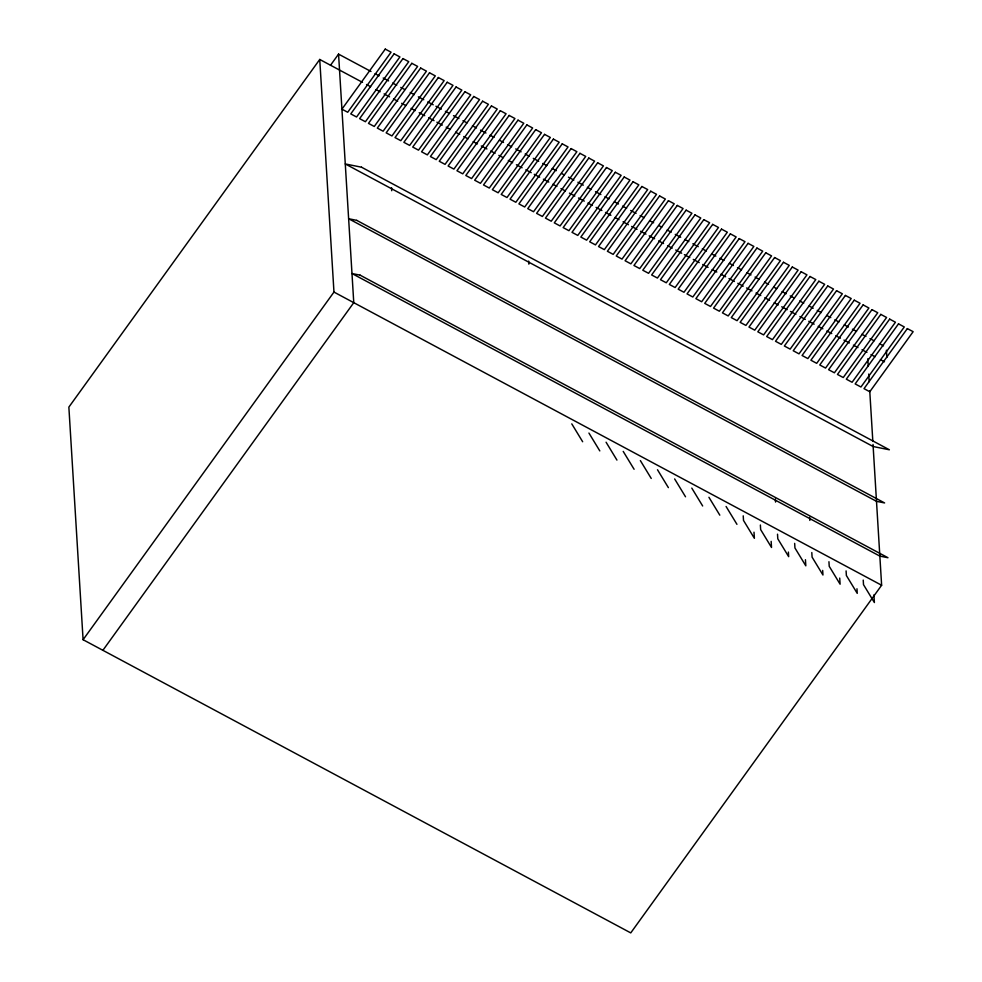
<?xml version="1.0" encoding="UTF-8"?>
<svg xmlns="http://www.w3.org/2000/svg" width="982" height="982" viewBox="0 0 982 982"><rect width="100%" height="100%" fill="white"/><g stroke="black" fill="none" stroke-linecap="round" stroke-linejoin="round"><path stroke-width="1.47" d="M362.518 82.365L319.739 59.46L68.863 407.113L83.089 639.712L630.751 932.9L881.627 585.247L873.023 444.465M330.492 65.291L338.557 54.12L371.012 71.49M83.089 639.712L333.966 292.071L319.739 59.46M102.889 650.317L353.765 302.665L338.557 54.12M375.075 73.662L379.126 75.835M383.189 78.008L388.59 80.905M392.653 83.077L396.703 85.25M400.766 87.423L404.817 89.583M410.231 92.48L414.281 94.653M418.344 96.825L423.758 99.722M427.808 101.895L433.222 104.792M435.922 106.24L441.335 109.137M445.386 111.31L449.449 113.482M453.5 115.655L458.913 118.54M462.964 120.712L467.027 122.885M472.44 125.782L476.491 127.955M480.542 130.127L485.955 133.024M490.018 135.197L494.069 137.37M499.482 140.266L503.533 142.439M507.596 144.612L511.647 146.772M515.71 148.945L521.111 151.842M525.174 154.014L529.224 156.187M533.287 158.36L538.701 161.257M542.751 163.429L546.814 165.602M552.215 168.499L556.278 170.672M561.679 173.556L564.392 175.005M568.443 177.177L573.856 180.074M577.907 182.247L583.32 185.144M587.371 187.316L591.434 189.489M595.485 191.662L600.898 194.559M604.961 196.731L609.012 198.904M614.425 201.801L618.476 203.961M622.539 206.134L626.59 208.307M630.653 210.479L636.054 213.376M640.117 215.549L644.167 217.722M649.581 220.619L653.631 222.791M659.045 225.688L661.745 227.137M667.159 230.034L671.222 232.194M675.272 234.367L680.686 237.263M684.736 239.436L688.799 241.609M692.85 243.781L698.263 246.678M702.314 248.851L706.377 251.024M711.79 253.921L715.841 256.093M719.904 258.266L723.955 260.426M729.368 263.323L733.419 265.496M737.482 267.669L741.533 269.841M746.946 272.738L750.997 274.911M755.06 277.084L759.111 279.256M764.524 282.153L768.575 284.326M773.988 287.223L776.688 288.659M782.102 291.556L786.165 293.728M790.215 295.901L794.278 298.074M799.679 300.971L803.742 303.143M809.143 306.04L813.206 308.213M817.257 310.386L821.32 312.558M826.721 315.455L830.784 317.616M834.835 319.788L838.898 321.961M844.311 324.858L848.362 327.031M852.425 329.203L856.476 331.376M861.889 334.273L865.94 336.445M870.003 338.618L874.054 340.791M879.467 343.688L883.518 345.848M366.532 84.513L370.631 86.711M375.983 89.571L380.108 91.78M384.085 93.916L389.572 96.85M393.537 98.973L397.685 101.195M401.638 103.306L405.799 105.528M411.09 108.364L415.263 110.598M419.191 112.697L424.727 115.667M428.643 117.766L434.044 120.651M436.904 122.185L442.305 125.082M446.184 127.157L450.419 129.428M455.636 132.214L459.686 134.387M463.737 136.547L467.997 138.83M473.189 141.617L477.461 143.9M481.29 145.95L486.937 148.969M490.742 151.007L495.051 153.315M498.844 155.34L503.165 157.66M508.295 160.397L512.629 162.717M516.397 164.743L522.093 167.787M525.849 169.8L531.237 172.685M534.257 174.305L539.67 177.202M543.39 179.19L548.791 182.087M552.841 184.248L556.892 186.42M560.943 188.593L565.362 190.95M569.425 193.123L574.826 196.019M578.496 197.983L584.29 201.089M587.948 203.041L592.404 205.434M596.049 207.374L601.88 210.504M605.501 212.443L610.902 215.328M614.941 217.501L618.991 219.661M623.042 221.834L628.443 224.731M631.622 226.425L637.036 229.322M640.595 231.224L645.996 234.121M649.2 235.84L654.613 238.736M658.664 240.909L663.55 243.511M667.6 245.684L672.191 248.139M675.702 250.017L681.655 253.209M684.368 254.657L689.769 257.554M693.255 259.42L699.233 262.624M702.695 264.477L708.096 267.362M712.146 269.534L716.811 272.039M720.874 274.199L725.649 276.764M728.988 278.544L734.401 281.441M737.801 283.27L743.202 286.155M746.566 287.959L751.979 290.856M756.03 293.029L760.755 295.557M764.806 297.718L769.557 300.271M774.258 302.775L778.309 304.948M781.721 306.777L787.134 309.674M790.449 311.454L795.85 314.338M799.9 316.511L805.301 319.408M808.775 321.261L814.176 324.158M818.239 326.331L822.855 328.798M826.905 330.971L831.754 333.561M835.817 335.734L840.408 338.189M843.931 340.079L849.344 342.976M853.395 345.148L857.961 347.591M862.012 349.752L866.922 352.391M870.973 354.563L875.036 356.736M880.437 359.621L884.5 361.793M333.966 292.071L881.627 585.247M726.079 506.467L736.942 524.327M708.93 497.285L719.806 515.157M691.794 488.103L702.658 505.976M674.646 478.934L685.522 496.794M657.498 469.752L668.374 487.624M640.362 460.583L651.226 478.443M623.214 451.401L634.09 469.273M606.078 442.219L616.942 460.092M588.93 433.05L599.806 450.91M571.782 423.868L582.657 441.74M886.402 350.206L886.844 357.448M867.781 358.774L868.248 366.421M868.714 374.068L869.18 381.728M869.745 390.91L872.838 441.409M873.919 594.896L874.385 602.543L863.509 584.671L863.227 580.08M856.967 588.77L857.237 593.361L846.374 575.501L846.091 570.91M839.72 578.067L840.101 584.192L829.225 566.319L828.943 561.729M822.671 570.419L822.953 575.01L812.089 557.138L811.807 552.547M809.647 517.354L809.843 520.411M805.436 559.715L805.817 565.828L794.941 547.968L794.659 543.377M788.386 552.068L788.669 556.659L777.793 538.787L777.523 534.196M775.363 499.003L775.547 502.06M771.152 541.352L771.521 547.477L760.657 529.605L760.375 525.014M754.004 532.183L754.385 538.308L743.509 520.435L743.227 515.845M528.672 261.077L528.856 264.146M391.523 187.66L391.708 190.729M385.263 49.1L341.932 109.162L347.714 112.255L391.057 52.193L385.263 49.1M394.113 53.838L350.77 113.9L356.564 116.993L399.907 56.931L394.113 53.838M402.964 58.576L359.621 118.638L365.414 121.731L408.757 61.67L402.964 58.576M411.814 63.314L368.471 123.364L374.265 126.469L417.608 66.408L411.814 63.314M420.664 68.053L377.321 128.102L383.115 131.207L426.446 71.146L420.664 68.053M429.515 72.791L386.172 132.84L391.953 135.946L435.296 75.884L429.515 72.791M438.365 77.517L395.022 137.578L400.803 140.684L444.146 80.622L438.365 77.517M447.215 82.255L403.872 142.316L409.654 145.422L452.997 85.36L447.215 82.255M456.053 86.993L412.722 147.054L418.504 150.148L461.847 90.099L456.053 86.993M464.903 91.731L421.56 151.793L427.354 154.886L470.697 94.837L464.903 91.731M473.754 96.469L430.411 156.531L436.204 159.624L479.547 99.575L473.754 96.469M482.604 101.207L439.261 161.269L445.055 164.362L488.398 104.301L482.604 101.207M491.454 105.946L448.111 166.007L453.905 169.1L497.236 109.039L491.454 105.946M500.304 110.684L456.961 170.745L462.755 173.839L506.086 113.777L500.304 110.684M509.155 115.422L465.812 175.483L471.593 178.577L514.936 118.515L509.155 115.422M518.005 120.16L474.662 180.209L480.443 183.315L523.787 123.253L518.005 120.16M526.855 124.898L483.512 184.947L489.294 188.053L532.637 127.991L526.855 124.898M535.693 129.636L492.363 189.686L498.144 192.791L541.487 132.73L535.693 129.636M544.544 134.362L501.201 194.424L506.994 197.529L550.337 137.468L544.544 134.362M553.394 139.1L510.051 199.162L515.845 202.267L559.188 142.206L553.394 139.1M562.244 143.838L518.901 203.9L524.695 206.993L568.038 146.944L562.244 143.838M571.094 148.577L527.751 208.638L533.545 211.731L576.876 151.682L571.094 148.577M579.945 153.315L536.602 213.376L542.395 216.47L585.726 156.42L579.945 153.315M588.795 158.053L545.452 218.114L551.233 221.208L594.576 161.146L588.795 158.053M597.645 162.791L554.302 222.853L560.084 225.946L603.427 165.884L597.645 162.791M606.483 167.529L563.152 227.591L568.934 230.684L612.277 170.623L606.483 167.529M615.333 172.267L572.003 232.329L577.784 235.422L621.127 175.361L615.333 172.267M624.184 177.005L580.841 237.055L586.635 240.16L629.978 180.099L624.184 177.005M633.034 181.744L589.691 241.793L595.485 244.899L638.828 184.837L633.034 181.744M641.884 186.482L598.541 246.531L604.335 249.637L647.678 189.575L641.884 186.482M650.735 191.208L607.392 251.269L613.185 254.375L656.516 194.313L650.735 191.208M659.585 195.946L616.242 256.007L622.023 259.101L665.366 199.051L659.585 195.946M668.435 200.684L625.092 260.746L630.874 263.839L674.217 203.79L668.435 200.684M677.285 205.422L633.942 265.484L639.724 268.577L683.067 208.528L677.285 205.422M686.123 210.16L642.793 270.222L648.574 273.315L691.917 213.266L686.123 210.16M694.974 214.898L651.643 274.96L657.424 278.053L700.767 217.992L694.974 214.898M703.824 219.637L660.481 279.698L666.275 282.791L709.618 222.73L703.824 219.637M712.674 224.375L669.331 284.436L675.125 287.53L718.468 227.468L712.674 224.375M721.524 229.113L678.181 289.162L683.975 292.268L727.318 232.206L721.524 229.113M730.375 233.851L687.032 293.9L692.826 297.006L736.156 236.944L730.375 233.851M739.225 238.589L695.882 298.638L701.664 301.744L745.007 241.682L739.225 238.589M748.075 243.327L704.732 303.377L710.514 306.482L753.857 246.421L748.075 243.327M756.926 248.053L713.583 308.115L719.364 311.22L762.707 251.159L756.926 248.053M765.764 252.791L722.433 312.853L728.214 315.946L771.557 255.897L765.764 252.791M774.614 257.53L731.283 317.591L737.065 320.684L780.408 260.635L774.614 257.53M783.464 262.268L740.121 322.329L745.915 325.423L789.258 265.373L783.464 262.268M792.314 267.006L748.971 327.067L754.765 330.161L798.108 270.111L792.314 267.006M801.165 271.744L757.822 331.806L763.615 334.899L806.946 274.837L801.165 271.744M810.015 276.482L766.672 336.544L772.466 339.637L815.797 279.575L810.015 276.482M818.865 281.22L775.522 341.282L781.304 344.375L824.647 284.314L818.865 281.22M827.716 285.958L784.373 346.008L790.154 349.113L833.497 289.052L827.716 285.958M836.566 290.697L793.223 350.746L799.004 353.851L842.347 293.79L836.566 290.697M845.404 295.435L802.073 355.484L807.855 358.59L851.198 298.528L845.404 295.435M854.254 300.161L810.911 360.222L816.705 363.328L860.048 303.266L854.254 300.161M863.104 304.899L819.761 364.96L825.555 368.066L868.898 308.004L863.104 304.899M871.955 309.637L828.612 369.698L834.405 372.792L877.748 312.742L871.955 309.637M880.805 314.375L837.462 374.437L843.256 377.53L886.586 317.481L880.805 314.375M889.655 319.113L846.312 379.175L852.106 382.268L895.437 322.219L889.655 319.113M898.505 323.851L855.162 383.913L860.944 387.006L904.287 326.945L898.505 323.851M907.356 328.589L864.013 388.651L869.794 391.744L913.137 331.683L907.356 328.589M361.499 167.198L345.283 163.945L873.145 446.528L889.373 449.781L361.499 167.198M356.736 220.361L348.622 218.728L876.496 501.323L884.61 502.944L356.736 220.361M360.087 275.144L351.973 273.524L879.847 556.107L887.961 557.727L360.087 275.144"/></g></svg>
